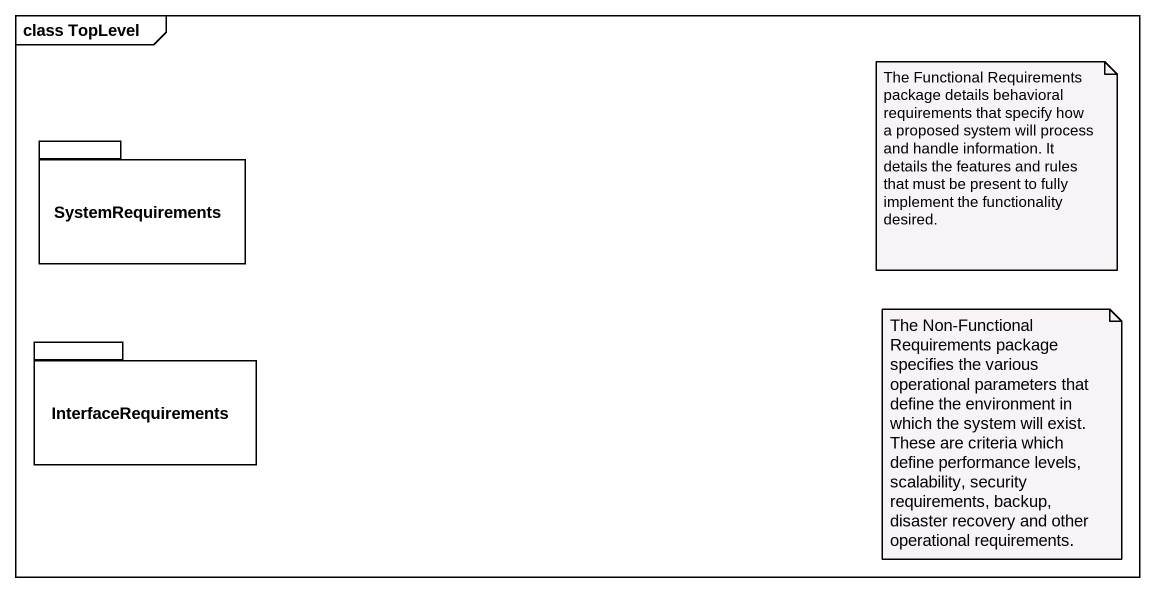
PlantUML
@startuml
mainframe class TopLevel
package SystemRequirements {
}
package InterfaceRequirements {
}
note as N1
  The Functional Requirements package details behavioral requirements that specify how a proposed system will process and handle information. It details the features and rules that must be present to fully implement the functionality desired.
end note
note as N2
  The Non-Functional Requirements package specifies the various operational parameters that define the environment in which the system will exist. These are criteria which define performance levels, scalability, security requirements, backup, disaster recovery and other operational requirements.
end note
@enduml
